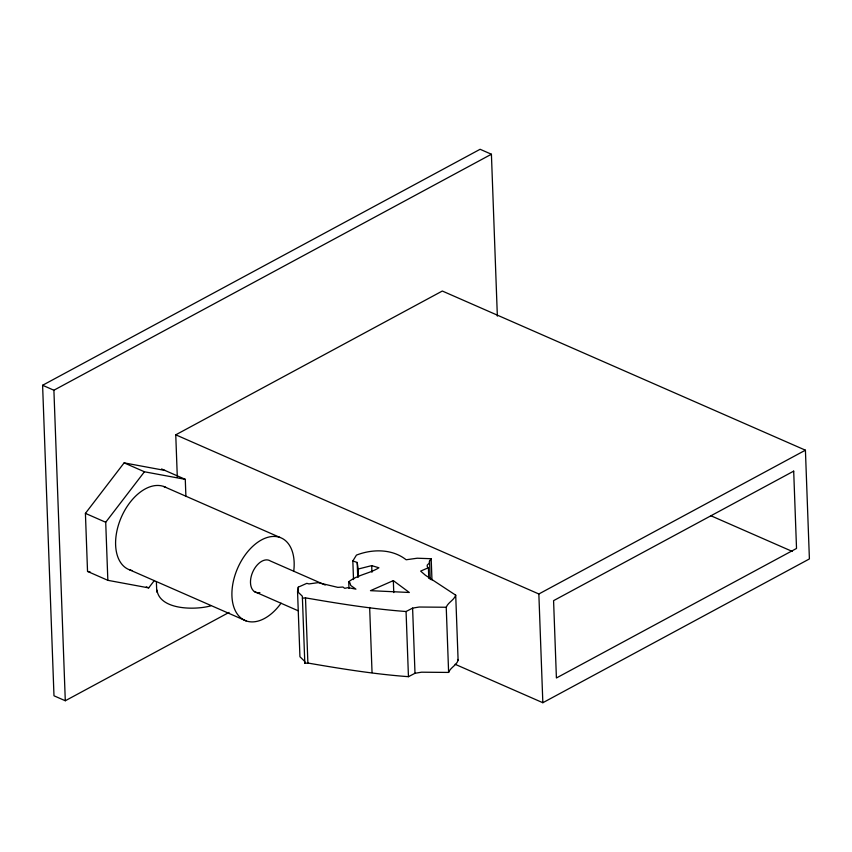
<?xml version="1.0" encoding="UTF-8"?>
<svg xmlns="http://www.w3.org/2000/svg" width="852" height="852" viewBox="0 0 852 852"><rect width="100%" height="100%" fill="white"/><g stroke="black" fill="none" stroke-linecap="round" stroke-linejoin="round"><path stroke-width="1.28" d="M358.468 577.017L358.181 569.04L371.696 565.632L378.906 567.773C369.438 573.694 357.638 574.717 348.724 581.778L349.831 582.651L350.779 585.494L355.912 589.147L348.063 587.624L344.74 588.338L342.941 587.039L337.85 587.369L318.052 582.651L308.988 583.918L306.816 583.354L298.275 587.156L297.55 591.565L299.936 656.732L304.718 661.386L304.814 663.346L307.881 663.037C341.205 668.788 374.688 674.198 408.449 676.68L414.999 673.282L421.548 672.196L448.621 672.43C450.452 667.467 456.416 665.444 458.11 660.343L455.713 595.175L425.404 575.238L420.643 571.106L428.396 567.73L428.79 578.37M210.721 605.868C195.289 610.202 159.793 610.149 156.938 590.053M448.621 672.43L446.235 607.252C448.067 602.3 454.02 600.277 455.713 595.175M430.228 579.562L429.546 560.946L431.187 558.72L417.214 558.22L406.159 559.764C392.218 548.741 372.42 548.88 356.445 555.11L352.834 560.946L353.516 579.562M154.34 580.532L148.685 587.891L107.842 580.318L87.532 571.415L85.413 513.362L124.126 462.87L164.969 470.442M107.842 580.318L105.712 522.265L144.435 471.774L185.278 479.346L185.906 496.492M446.235 607.252L419.163 607.029L412.602 608.115L406.063 611.512C372.303 609.031 338.808 603.621 305.495 597.859L302.417 598.179L304.814 663.346M229.06 612.407L65.295 700.749L53.985 695.796L42.6 385.274L480.113 149.281L491.412 154.233L497.355 316.124M42.6 385.274L53.9 390.227L491.412 154.233M177.312 477.258L175.757 434.818L442.316 291.033L805.417 450.186L809.4 558.933L542.841 702.719L455.106 664.272M175.757 434.818L538.847 593.982L805.417 450.186M393.326 580.617L370.471 590.67L409.322 592.481L393.326 580.617L393.773 592.587M87.532 571.415L90.088 571.894M352.834 560.946L357.19 562.469L358.181 569.04M710.706 515.673L792.339 551.457M161.582 468.962L185.278 479.346M124.126 462.87L144.435 471.774M163.68 486.471L279.999 537.452M325.23 585.026L270.531 561.053A17.338 10.65 -66.3 0 0 251.819 574.344A17.338 10.65 -66.3 0 0 259.892 592.598M85.413 513.362L105.712 522.265M254.386 591.576L298.147 610.756M129.77 569.903L246.079 620.895M146.299 586.847L148.685 587.891M428.396 567.73L427.278 566.718L427.203 565.153L429.248 563.119L429.546 560.946M457.524 659.448L458.11 660.343M297.55 591.565L302.332 596.219L302.417 598.179M538.847 593.982L542.841 702.719M431.187 558.72L431.964 579.999M412.602 608.115L414.999 673.282M406.063 611.512L408.449 676.68M371.696 565.632L371.941 572.278M369.651 607.444L372.047 672.611M357.19 562.469L357.733 577.102M348.724 581.778L348.969 588.423M305.495 597.859L307.881 663.037M298.275 587.156L298.424 591.15M156.374 581.554L156.768 592.087M53.9 390.227L65.295 700.749M132.103 570.552A45.06 27.669 -66.3 0 1 120.611 518.911A45.06 27.669 -66.3 0 1 165.884 487.429M281.053 603.195A45.06 27.669 -66.3 0 1 233.842 607.093A45.06 27.669 -66.3 0 1 260.148 540.69A45.06 27.669 -66.3 0 1 293.738 571.159M793.691 471.135L553.576 600.649L556.409 677.979L796.524 548.454L793.691 471.135"/></g></svg>
